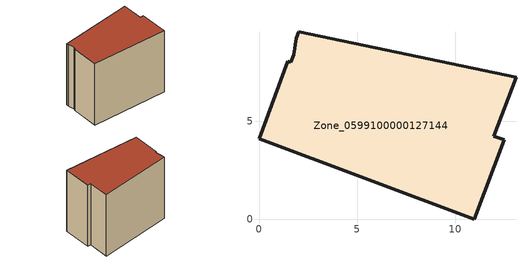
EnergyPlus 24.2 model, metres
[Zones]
Zone_0599100000127144
 floor ground (C_G): 2.03,9.55 13.08,7.24 11.95,4.23 12.47,4.04 10.96,0 0,4.1 1.47,8.04 1.61,8 1.76,8.38 1.91,9.21 z0
 wall outside (C_F): 10.96,0 12.47,4.04 11.95,4.23 13.08,7.24 2.03,9.55 1.91,9.21 1.76,8.38 1.61,8 1.47,8.04 0,4.1 10.96,0 z0:9.92
 roof outside (C_R): 2.03,9.55 1.91,9.21 1.76,8.38 1.61,8 1.47,8.04 0,4.1 10.96,0 12.47,4.04 11.95,4.23 13.08,7.24 z9.92
[BUILDING]
Pand.0599100000127144: North Axis=0; Terrain=City; Loads Convergence Tolerance Value=0.04; Temperature Convergence Tolerance Value=0.4; Solar Distribution=FullExterior; Maximum Number of Warmup Days=25; Minimum Number of Warmup Days=1
[Site:Location]
Rotterdam.The.Hague.AP_ZH_NLD Design_Conditions: Latitude=51.96; Longitude=4.45; Time Zone=1; Elevation=-4.5
[SITE:GROUNDTEMPERATURE:BUILDINGSURFACE]
18, 18, 18, 18, 18, 18, 18, 18, 18, 18, 18, 18
[MATERIAL] Thermal Absorptance=0.9; Solar Absorptance=0.7; Visible Absorptance=0.7
Name | Roughness | Thickness | Conductivity | Density | Specific Heat
G.TC.1946 | MediumSmooth | 0.15 | 1 | 540 | 1210
F.TC.1946 | Rough | 0.3 | 0.857143 | 1920 | 840
R.TC.1946 | MediumRough | 0.2 | 0.909091 | 1500 | 1000
[CONSTRUCTION]
C_G: G.TC.1946
C_F: F.TC.1946
C_R: R.TC.1946
[ZONE]
Zone_0599100000127144: Type=1; Multiplier=1; Ceiling Height=Autocalculate; Volume=Autocalculate; Floor Area=autocalculate; Part of Total Floor Area=Yes
[ZONEINFILTRATION:DESIGNFLOWRATE]
Infil_Zone_0599100000127144: Zone or ZoneList or Space or SpaceList=Zone_0599100000127144; Schedule=AlwaysOn; Design Flow Rate Calculation Method=Flow/Area; Flow Rate per Floor Area=0.003; Constant Term Coefficient=1; Temperature Term Coefficient=0; Velocity Term Coefficient=0; Velocity Squared Term Coefficient=0
[HVACTEMPLATE:ZONE:IDEALLOADSAIRSYSTEM]
Zone_0599100000127144: Maximum Heating Supply Air Temperature=50; Minimum Cooling Supply Air Temperature=13; Maximum Heating Supply Air Humidity Ratio=0.0156; Minimum Cooling Supply Air Humidity Ratio=0.0077; Heating Limit=NoLimit; Cooling Limit=NoLimit; Dehumidification Control Type=ConstantSensibleHeatRatio; Cooling Sensible Heat Ratio=0.7; Dehumidification Setpoint=60; Humidification Control Type=None; Humidification Setpoint=30; Outdoor Air Method=None; Outdoor Air Flow Rate per Person=0.00944; Outdoor Air Flow Rate per Zone Floor Area=0; Outdoor Air Flow Rate per Zone=0; Demand Controlled Ventilation Type=None; Outdoor Air Economizer Type=NoEconomizer; Heat Recovery Type=None; Sensible Heat Recovery Effectiveness=0.7; Latent Heat Recovery Effectiveness=0.65
[ZONECONTROL:THERMOSTAT]
ThermostatControl_Zone_0599100000127144: Zone or ZoneList=Zone_0599100000127144; Control Type Schedule=DualSetpointControlType; Control 1=Thermostat_Zone_0599100000127144; Temperature Difference Between Cutout And Setpoint=0
[THERMOSTATSETPOINT:DUALSETPOINT]
Thermostat_Zone_0599100000127144: Heating Setpoint Temperature Schedule=HeatingSetpoint_Zone_0599100000127144; Cooling Setpoint Temperature Schedule=CoolingSetpoint_Zone_0599100000127144
[SCHEDULE:COMPACT]
HeatingSetpoint_Zone_0599100000127144: Through: 12/31, For: AllDays, Until: 24:00, 21
CoolingSetpoint_Zone_0599100000127144: Through: 12/31, For: AllDays, Until: 24:00, 24
DualSetpointControlType: Through: 12/31, For: AllDays, Until: 24:00, 4
AlwaysOn: Through: 12/31, For: AllDays, Until: 24:00, 1
